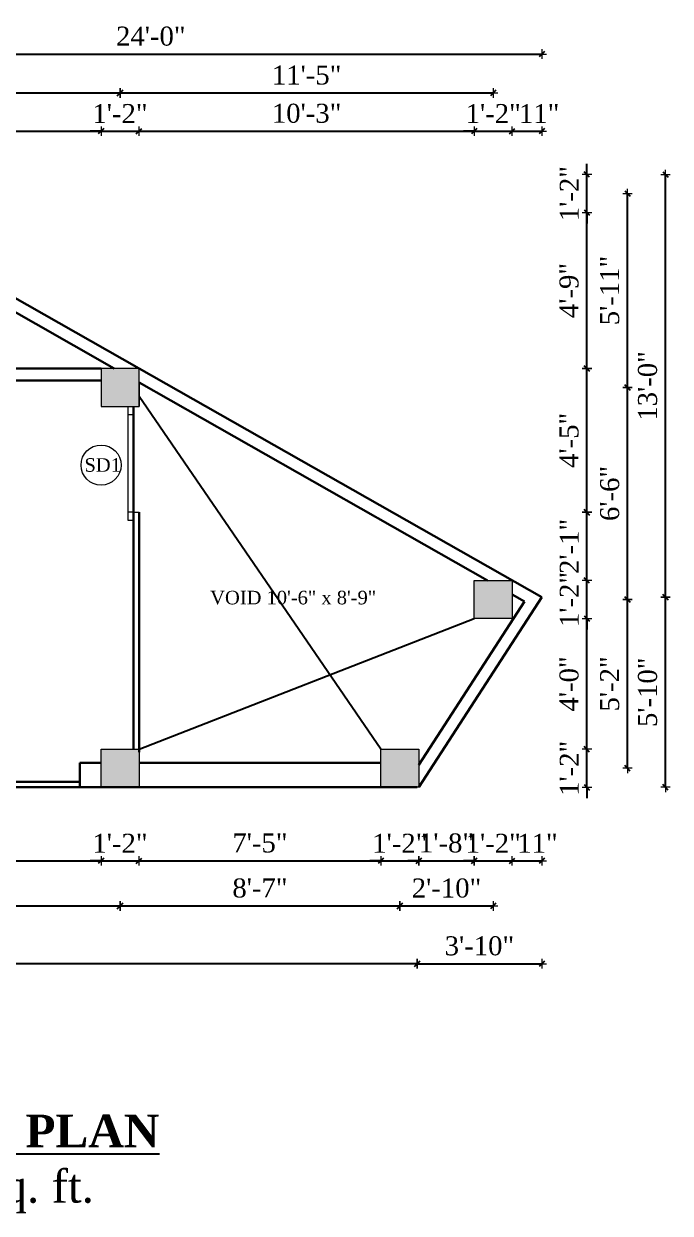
# Model space of a CAD drawing. Header units: inches. Extents: x 151827 to 346502, y -56182 to -23217.
# Drawn here: x 159463.3 to 159701.2, y -26766.9 to -26328.9 of the extents above; entities that cross this region are included whole.
import ezdxf

# ---------------------------------------------------------------- set-up
doc = ezdxf.new("R2010")
doc.units = ezdxf.units.IN
doc.header["$LTSCALE"] = 5
doc.header["$MEASUREMENT"] = 0
doc.layers.add('A-WALL', color=7, linetype='Continuous', lineweight=9)
doc.layers.add('Dimension', color=7, linetype='Continuous', lineweight=18)
doc.layers.add('dim line', color=7, linetype='Continuous', lineweight=15, true_color=0xfab2b2)
doc.layers.add('TEXT', color=6, linetype='Continuous')
doc.layers.add('WALL', color=7, linetype='Continuous')
doc.styles.add('ordinary', font='times.ttf')
doc.dimstyles.new('Copy of 96', dxfattribs={"dimtxt": 7, "dimasz": 4, "dimexe": 0.5, "dimexo": 0.5, "dimgap": 3, "dimtad": 1, "dimdec": 1, "dimzin": 11, "dimdsep": 46, "dimlunit": 4, "dimtxsty": 'ordinary', "dimblk": 'OBLIQUE', "dimcen": 0.09, "dimse1": 1, "dimse2": 1, "dimclrt": 6, "dimazin": 0, "dimtfac": 1, "dimtdec": 1, "dimtix": 1, "dimtmove": 2, "dimatfit": 3, "dimldrblk": 'leader', "dimfxl": 0.5, "dimfxlon": 1, "dimtolj": 1, "dimtzin": 0, "dimarcsym": 0})

# ---------------------------------------------------------------- blocks, each defined once
blk = doc.blocks.new('oblique')
at = {"color": 0, "lineweight": -2}
blk.add_line((0.25, 0.25), (-0.25, -0.25), dxfattribs=at)
at = {"layer": 'dim line', "lineweight": 9}
for p, q in [((-0.4375, 0), (0.4375, 0)), ((0, 0.4375), (0, -0.4375))]:
    blk.add_line(p, q, dxfattribs=at)
blk = doc.blocks.new('*D858')
at = {"layer": 'A-WALL', "color": 0, "lineweight": -2, "ltscale": 5, "transparency": 16777216}
blk.add_line((159380.13, -26637.16), (159491.69, -26637.16), dxfattribs=at)
at = {"layer": 'Defpoints', "color": 0, "ltscale": 5, "transparency": 16777216}
for p in [(159380.13, -26610.06), (159491.69, -26610.06), (159491.69, -26637.16)]:
    blk.add_point(p, dxfattribs=at)
at = {"layer": 'A-WALL', "color": 0, "lineweight": -2, "ltscale": 5, "transparency": 16777216, "xscale": 4, "yscale": 4, "zscale": 4, "rotation": 180}
blk.add_blockref('oblique', (159380.13, -26637.16), dxfattribs=at)
at = {"layer": 'A-WALL', "color": 0, "lineweight": -2, "ltscale": 5, "transparency": 16777216, "xscale": 4, "yscale": 4, "zscale": 4}
blk.add_blockref('oblique', (159491.69, -26637.16), dxfattribs=at)
at = {"layer": 'A-WALL', "color": 6, "ltscale": 5, "transparency": 16777216, "insert": (159435.91, -26630.59), "char_height": 7, "attachment_point": 5, "style": 'ordinary'}
blk.add_mtext('\\A1;9\'-4"', dxfattribs=at)
blk = doc.blocks.new('_OBLIQUE')
at = {"color": 0, "linetype": 'ByBlock'}
blk.add_line((-0.5, -0.5), (0.5, 0.5), dxfattribs=at)
blk = doc.blocks.new('leader')
at = {"layer": 'Dimension'}
for p, q in [((0, -4.33), (0, 4.33)), ((-4.42, 0), (4.42, 0))]:
    blk.add_line(p, q, dxfattribs=at)
blk = doc.blocks.new('*D859')
at = {"layer": 'A-WALL', "color": 0, "lineweight": -2, "ltscale": 5, "transparency": 16777216}
for p, q in [((159491.69, -26637.16), (159487.69, -26637.16)), ((159491.69, -26637.16), (159505.69, -26637.16)), ((159505.69, -26637.16), (159509.69, -26637.16))]:
    blk.add_line(p, q, dxfattribs=at)
at = {"layer": 'Defpoints', "color": 0, "ltscale": 5, "transparency": 16777216}
for p in [(159491.69, -26610.06), (159505.69, -26610.06), (159505.69, -26637.16)]:
    blk.add_point(p, dxfattribs=at)
at = {"layer": 'A-WALL', "color": 0, "lineweight": -2, "ltscale": 5, "transparency": 16777216, "xscale": 4, "yscale": 4, "zscale": 4}
blk.add_blockref('oblique', (159491.69, -26637.16), dxfattribs=at)
at = {"layer": 'A-WALL', "color": 0, "lineweight": -2, "ltscale": 5, "transparency": 16777216, "xscale": 4, "yscale": 4, "zscale": 4, "rotation": 180}
blk.add_blockref('oblique', (159505.69, -26637.16), dxfattribs=at)
at = {"layer": 'A-WALL', "color": 6, "ltscale": 5, "transparency": 16777216, "insert": (159498.69, -26630.66), "char_height": 7, "attachment_point": 5, "style": 'ordinary'}
blk.add_mtext('\\A1;1\'-2"', dxfattribs=at)
blk = doc.blocks.new('*D860')
at = {"layer": 'A-WALL', "color": 0, "lineweight": -2, "ltscale": 5, "transparency": 16777216}
blk.add_line((159505.69, -26637.16), (159594.7, -26637.16), dxfattribs=at)
at = {"layer": 'Defpoints', "color": 0, "ltscale": 5, "transparency": 16777216}
for p in [(159505.69, -26610.06), (159594.7, -26610.06), (159594.7, -26637.16)]:
    blk.add_point(p, dxfattribs=at)
at = {"layer": 'A-WALL', "color": 0, "lineweight": -2, "ltscale": 5, "transparency": 16777216, "xscale": 4, "yscale": 4, "zscale": 4, "rotation": 180}
blk.add_blockref('oblique', (159505.69, -26637.16), dxfattribs=at)
at = {"layer": 'A-WALL', "color": 0, "lineweight": -2, "ltscale": 5, "transparency": 16777216, "xscale": 4, "yscale": 4, "zscale": 4}
blk.add_blockref('oblique', (159594.7, -26637.16), dxfattribs=at)
at = {"layer": 'A-WALL', "color": 6, "ltscale": 5, "transparency": 16777216, "insert": (159550.2, -26630.59), "char_height": 7, "attachment_point": 5, "style": 'ordinary'}
blk.add_mtext('\\A1;7\'-5"', dxfattribs=at)
blk = doc.blocks.new('*D861')
at = {"layer": 'A-WALL', "color": 0, "lineweight": -2, "ltscale": 5, "transparency": 16777216}
for p, q in [((159629.08, -26637.16), (159625.08, -26637.16)), ((159629.08, -26637.16), (159643.08, -26637.16)), ((159643.08, -26637.16), (159647.08, -26637.16))]:
    blk.add_line(p, q, dxfattribs=at)
at = {"layer": 'Defpoints', "color": 0, "ltscale": 5, "transparency": 16777216}
for p in [(159629.08, -26547.88), (159643.08, -26547.88), (159643.08, -26637.16)]:
    blk.add_point(p, dxfattribs=at)
at = {"layer": 'A-WALL', "color": 0, "lineweight": -2, "ltscale": 5, "transparency": 16777216, "xscale": 4, "yscale": 4, "zscale": 4}
blk.add_blockref('oblique', (159629.08, -26637.16), dxfattribs=at)
at = {"layer": 'A-WALL', "color": 0, "lineweight": -2, "ltscale": 5, "transparency": 16777216, "xscale": 4, "yscale": 4, "zscale": 4, "rotation": 180}
blk.add_blockref('oblique', (159643.08, -26637.16), dxfattribs=at)
at = {"layer": 'A-WALL', "color": 6, "ltscale": 5, "transparency": 16777216, "insert": (159636.08, -26630.66), "char_height": 7, "attachment_point": 5, "style": 'ordinary'}
blk.add_mtext('\\A1;1\'-2"', dxfattribs=at)
blk = doc.blocks.new('*D862')
at = {"layer": 'A-WALL', "color": 0, "lineweight": -2, "ltscale": 5, "transparency": 16777216}
blk.add_line((159643.08, -26637.16), (159653.94, -26637.16), dxfattribs=at)
at = {"layer": 'Defpoints', "color": 0, "ltscale": 5, "transparency": 16777216}
for p in [(159653.94, -26540.06), (159643.08, -26547.88), (159653.94, -26637.16)]:
    blk.add_point(p, dxfattribs=at)
at = {"layer": 'A-WALL', "color": 0, "lineweight": -2, "ltscale": 5, "transparency": 16777216, "xscale": 4, "yscale": 4, "zscale": 4, "rotation": 180}
blk.add_blockref('oblique', (159643.08, -26637.16), dxfattribs=at)
at = {"layer": 'A-WALL', "color": 0, "lineweight": -2, "ltscale": 5, "transparency": 16777216, "xscale": 4, "yscale": 4, "zscale": 4}
blk.add_blockref('oblique', (159653.94, -26637.16), dxfattribs=at)
at = {"layer": 'A-WALL', "color": 6, "ltscale": 5, "transparency": 16777216, "insert": (159652.36, -26630.66), "char_height": 7, "attachment_point": 5, "style": 'ordinary'}
blk.add_mtext('\\A1;11"', dxfattribs=at)
blk = doc.blocks.new('*D864')
at = {"layer": 'A-WALL', "color": 0, "lineweight": -2, "ltscale": 5, "transparency": 16777216}
blk.add_line((159498.69, -26653.75), (159601.7, -26653.75), dxfattribs=at)
at = {"layer": 'Defpoints', "color": 0, "ltscale": 5, "transparency": 16777216}
for p in [(159498.69, -26603.06), (159601.7, -26603.06), (159601.7, -26653.75)]:
    blk.add_point(p, dxfattribs=at)
at = {"layer": 'A-WALL', "color": 0, "lineweight": -2, "ltscale": 5, "transparency": 16777216, "xscale": 4, "yscale": 4, "zscale": 4, "rotation": 180}
blk.add_blockref('oblique', (159498.69, -26653.75), dxfattribs=at)
at = {"layer": 'A-WALL', "color": 0, "lineweight": -2, "ltscale": 5, "transparency": 16777216, "xscale": 4, "yscale": 4, "zscale": 4}
blk.add_blockref('oblique', (159601.7, -26653.75), dxfattribs=at)
at = {"layer": 'A-WALL', "color": 6, "ltscale": 5, "transparency": 16777216, "insert": (159550.2, -26647.18), "char_height": 7, "attachment_point": 5, "style": 'ordinary'}
blk.add_mtext('\\A1;8\'-7"', dxfattribs=at)
blk = doc.blocks.new('*D797')
at = {"layer": 'A-WALL', "color": 0, "lineweight": -2, "ltscale": 5, "transparency": 16777216}
blk.add_line((159373.13, -26653.75), (159498.69, -26653.75), dxfattribs=at)
at = {"layer": 'Defpoints', "color": 0, "ltscale": 5, "transparency": 16777216}
for p in [(159373.13, -26603.06), (159498.69, -26603.06), (159498.69, -26653.75)]:
    blk.add_point(p, dxfattribs=at)
at = {"layer": 'A-WALL', "color": 0, "lineweight": -2, "ltscale": 5, "transparency": 16777216, "xscale": 4, "yscale": 4, "zscale": 4, "rotation": 180}
blk.add_blockref('oblique', (159373.13, -26653.75), dxfattribs=at)
at = {"layer": 'A-WALL', "color": 0, "lineweight": -2, "ltscale": 5, "transparency": 16777216, "xscale": 4, "yscale": 4, "zscale": 4}
blk.add_blockref('oblique', (159498.69, -26653.75), dxfattribs=at)
at = {"layer": 'A-WALL', "color": 6, "ltscale": 5, "transparency": 16777216, "insert": (159435.91, -26647.19), "char_height": 7, "attachment_point": 5, "style": 'ordinary'}
blk.add_mtext('\\A1;10\'-6"', dxfattribs=at)
blk = doc.blocks.new('*D865')
at = {"layer": 'A-WALL', "color": 0, "lineweight": -2, "ltscale": 5, "transparency": 16777216}
blk.add_line((159601.7, -26653.75), (159636.08, -26653.75), dxfattribs=at)
at = {"layer": 'Defpoints', "color": 0, "ltscale": 5, "transparency": 16777216}
for p in [(159636.08, -26540.88), (159601.7, -26603.06), (159636.08, -26653.75)]:
    blk.add_point(p, dxfattribs=at)
at = {"layer": 'A-WALL', "color": 0, "lineweight": -2, "ltscale": 5, "transparency": 16777216, "xscale": 4, "yscale": 4, "zscale": 4, "rotation": 180}
blk.add_blockref('oblique', (159601.7, -26653.75), dxfattribs=at)
at = {"layer": 'A-WALL', "color": 0, "lineweight": -2, "ltscale": 5, "transparency": 16777216, "xscale": 4, "yscale": 4, "zscale": 4}
blk.add_blockref('oblique', (159636.08, -26653.75), dxfattribs=at)
at = {"layer": 'A-WALL', "color": 6, "ltscale": 5, "transparency": 16777216, "insert": (159618.89, -26647.19), "char_height": 7, "attachment_point": 5, "style": 'ordinary'}
blk.add_mtext('\\A1;2\'-10"', dxfattribs=at)
blk = doc.blocks.new('*D866')
at = {"layer": 'A-WALL', "color": 0, "lineweight": -2, "ltscale": 5, "transparency": 16777216}
blk.add_line((159608.06, -26675.03), (159241.58, -26675.03), dxfattribs=at)
at = {"layer": 'Defpoints', "color": 0, "ltscale": 5, "transparency": 16777216}
for p in [(159241.58, -26610.06), (159608.06, -26610.06), (159241.58, -26675.03)]:
    blk.add_point(p, dxfattribs=at)
at = {"layer": 'A-WALL', "color": 0, "lineweight": -2, "ltscale": 5, "transparency": 16777216, "xscale": 4, "yscale": 4, "zscale": 4, "rotation": 180}
blk.add_blockref('oblique', (159241.58, -26675.03), dxfattribs=at)
at = {"layer": 'A-WALL', "color": 0, "lineweight": -2, "ltscale": 5, "transparency": 16777216, "xscale": 4, "yscale": 4, "zscale": 4}
blk.add_blockref('oblique', (159608.06, -26675.03), dxfattribs=at)
at = {"layer": 'A-WALL', "color": 6, "ltscale": 5, "transparency": 16777216, "insert": (159424.82, -26668.47), "char_height": 7, "attachment_point": 5, "style": 'ordinary'}
blk.add_mtext('\\A1;30\'-6"', dxfattribs=at)
blk = doc.blocks.new('*D867')
at = {"layer": 'A-WALL', "color": 0, "lineweight": -2, "ltscale": 5, "transparency": 16777216}
blk.add_line((159608.06, -26675.03), (159653.94, -26675.03), dxfattribs=at)
at = {"layer": 'Defpoints', "color": 0, "ltscale": 5, "transparency": 16777216}
for p in [(159653.94, -26540.06), (159608.06, -26610.06), (159653.94, -26675.03)]:
    blk.add_point(p, dxfattribs=at)
at = {"layer": 'A-WALL', "color": 0, "lineweight": -2, "ltscale": 5, "transparency": 16777216, "xscale": 4, "yscale": 4, "zscale": 4, "rotation": 180}
blk.add_blockref('oblique', (159608.06, -26675.03), dxfattribs=at)
at = {"layer": 'A-WALL', "color": 0, "lineweight": -2, "ltscale": 5, "transparency": 16777216, "xscale": 4, "yscale": 4, "zscale": 4}
blk.add_blockref('oblique', (159653.94, -26675.03), dxfattribs=at)
at = {"layer": 'A-WALL', "color": 6, "ltscale": 5, "transparency": 16777216, "insert": (159631, -26668.47), "char_height": 7, "attachment_point": 5, "style": 'ordinary'}
blk.add_mtext('\\A1;3\'-10"', dxfattribs=at)
blk = doc.blocks.new('*D868')
at = {"layer": 'A-WALL', "color": 0, "lineweight": -2, "ltscale": 5, "transparency": 16777216}
for p, q in [((159670.57, -26596.06), (159670.57, -26592.06)), ((159670.57, -26610.06), (159670.57, -26596.06)), ((159670.57, -26610.06), (159670.57, -26614.06))]:
    blk.add_line(p, q, dxfattribs=at)
at = {"layer": 'Defpoints', "color": 0, "ltscale": 5, "transparency": 16777216}
for p in [(159608.7, -26596.06), (159670.57, -26596.06), (159608.7, -26610.06)]:
    blk.add_point(p, dxfattribs=at)
at = {"layer": 'A-WALL', "color": 0, "lineweight": -2, "ltscale": 5, "transparency": 16777216, "xscale": 4, "yscale": 4, "zscale": 4}
for p, rotation in [((159670.57, -26596.06), 270), ((159670.57, -26610.06), 90)]:
    blk.add_blockref('oblique', p, dxfattribs=dict(at, rotation=rotation))
at = {"layer": 'A-WALL', "color": 6, "ltscale": 5, "transparency": 16777216, "insert": (159664.07, -26603.06), "char_height": 7, "attachment_point": 5, "rotation": 90, "style": 'ordinary'}
blk.add_mtext('\\A1;1\'-2"', dxfattribs=at)
blk = doc.blocks.new('*D869')
at = {"layer": 'A-WALL', "color": 0, "lineweight": -2, "ltscale": 5, "transparency": 16777216}
blk.add_line((159670.57, -26596.06), (159670.57, -26547.88), dxfattribs=at)
at = {"layer": 'Defpoints', "color": 0, "ltscale": 5, "transparency": 16777216}
for p in [(159643.08, -26547.88), (159670.57, -26547.88), (159608.7, -26596.06)]:
    blk.add_point(p, dxfattribs=at)
at = {"layer": 'A-WALL', "color": 0, "lineweight": -2, "ltscale": 5, "transparency": 16777216, "xscale": 4, "yscale": 4, "zscale": 4}
for p, rotation in [((159670.57, -26547.88), 90), ((159670.57, -26596.06), 270)]:
    blk.add_blockref('oblique', p, dxfattribs=dict(at, rotation=rotation))
at = {"layer": 'A-WALL', "color": 6, "ltscale": 5, "transparency": 16777216, "insert": (159664.01, -26571.97), "char_height": 7, "attachment_point": 5, "rotation": 90, "style": 'ordinary'}
blk.add_mtext('\\A1;4\'-0"', dxfattribs=at)
blk = doc.blocks.new('*D870')
at = {"layer": 'A-WALL', "color": 0, "lineweight": -2, "ltscale": 5, "transparency": 16777216}
for p, q in [((159670.57, -26533.88), (159670.57, -26529.88)), ((159670.57, -26547.88), (159670.57, -26533.88)), ((159670.57, -26547.88), (159670.57, -26551.88))]:
    blk.add_line(p, q, dxfattribs=at)
at = {"layer": 'Defpoints', "color": 0, "ltscale": 5, "transparency": 16777216}
for p in [(159643.08, -26533.88), (159670.57, -26533.88), (159643.08, -26547.88)]:
    blk.add_point(p, dxfattribs=at)
at = {"layer": 'A-WALL', "color": 0, "lineweight": -2, "ltscale": 5, "transparency": 16777216, "xscale": 4, "yscale": 4, "zscale": 4}
for p, rotation in [((159670.57, -26533.88), 270), ((159670.57, -26547.88), 90)]:
    blk.add_blockref('oblique', p, dxfattribs=dict(at, rotation=rotation))
at = {"layer": 'A-WALL', "color": 6, "ltscale": 5, "transparency": 16777216, "insert": (159664.07, -26540.88), "char_height": 7, "attachment_point": 5, "rotation": 90, "style": 'ordinary'}
blk.add_mtext('\\A1;1\'-2"', dxfattribs=at)
blk = doc.blocks.new('*D871')
at = {"layer": 'A-WALL', "color": 0, "lineweight": -2, "ltscale": 5, "transparency": 16777216}
blk.add_line((159670.57, -26533.88), (159670.57, -26508.78), dxfattribs=at)
at = {"layer": 'Defpoints', "color": 0, "ltscale": 5, "transparency": 16777216}
for p in [(159505.69, -26508.78), (159670.57, -26508.78), (159643.08, -26533.88)]:
    blk.add_point(p, dxfattribs=at)
at = {"layer": 'A-WALL', "color": 0, "lineweight": -2, "ltscale": 5, "transparency": 16777216, "xscale": 4, "yscale": 4, "zscale": 4}
for p, rotation in [((159670.57, -26508.78), 90), ((159670.57, -26533.88), 270)]:
    blk.add_blockref('oblique', p, dxfattribs=dict(at, rotation=rotation))
at = {"layer": 'A-WALL', "color": 6, "ltscale": 5, "transparency": 16777216, "insert": (159664.07, -26521.33), "char_height": 7, "attachment_point": 5, "rotation": 90, "style": 'ordinary'}
blk.add_mtext('\\A1;2\'-1"', dxfattribs=at)
blk = doc.blocks.new('*D872')
at = {"layer": 'A-WALL', "color": 0, "lineweight": -2, "ltscale": 5, "transparency": 16777216}
blk.add_line((159670.57, -26508.78), (159670.57, -26455.78), dxfattribs=at)
at = {"layer": 'Defpoints', "color": 0, "ltscale": 5, "transparency": 16777216}
for p in [(159505.69, -26455.78), (159670.57, -26455.78), (159505.69, -26508.78)]:
    blk.add_point(p, dxfattribs=at)
at = {"layer": 'A-WALL', "color": 0, "lineweight": -2, "ltscale": 5, "transparency": 16777216, "xscale": 4, "yscale": 4, "zscale": 4}
for p, rotation in [((159670.57, -26455.78), 90), ((159670.57, -26508.78), 270)]:
    blk.add_blockref('oblique', p, dxfattribs=dict(at, rotation=rotation))
at = {"layer": 'A-WALL', "color": 6, "ltscale": 5, "transparency": 16777216, "insert": (159664.01, -26482.28), "char_height": 7, "attachment_point": 5, "rotation": 90, "style": 'ordinary'}
blk.add_mtext('\\A1;4\'-5"', dxfattribs=at)
blk = doc.blocks.new('*D873')
at = {"layer": 'A-WALL', "color": 0, "lineweight": -2, "ltscale": 5, "transparency": 16777216}
blk.add_line((159670.57, -26455.78), (159670.57, -26398.4), dxfattribs=at)
at = {"layer": 'Defpoints', "color": 0, "ltscale": 5, "transparency": 16777216}
for p in [(159380.13, -26398.4), (159670.57, -26398.4), (159505.69, -26455.78)]:
    blk.add_point(p, dxfattribs=at)
at = {"layer": 'A-WALL', "color": 0, "lineweight": -2, "ltscale": 5, "transparency": 16777216, "xscale": 4, "yscale": 4, "zscale": 4}
for p, rotation in [((159670.57, -26398.4), 90), ((159670.57, -26455.78), 270)]:
    blk.add_blockref('oblique', p, dxfattribs=dict(at, rotation=rotation))
at = {"layer": 'A-WALL', "color": 6, "ltscale": 5, "transparency": 16777216, "insert": (159664, -26427.09), "char_height": 7, "attachment_point": 5, "rotation": 90, "style": 'ordinary'}
blk.add_mtext('\\A1;4\'-9"', dxfattribs=at)
blk = doc.blocks.new('*D874')
at = {"layer": 'A-WALL', "color": 0, "lineweight": -2, "ltscale": 5, "transparency": 16777216}
for p, q in [((159670.57, -26384.4), (159670.57, -26380.4)), ((159670.57, -26398.4), (159670.57, -26384.4)), ((159670.57, -26398.4), (159670.57, -26402.4))]:
    blk.add_line(p, q, dxfattribs=at)
at = {"layer": 'Defpoints', "color": 0, "ltscale": 5, "transparency": 16777216}
for p in [(159380.13, -26384.4), (159670.57, -26384.4), (159380.13, -26398.4)]:
    blk.add_point(p, dxfattribs=at)
at = {"layer": 'A-WALL', "color": 0, "lineweight": -2, "ltscale": 5, "transparency": 16777216, "xscale": 4, "yscale": 4, "zscale": 4}
for p, rotation in [((159670.57, -26384.4), 270), ((159670.57, -26398.4), 90)]:
    blk.add_blockref('oblique', p, dxfattribs=dict(at, rotation=rotation))
at = {"layer": 'A-WALL', "color": 6, "ltscale": 5, "transparency": 16777216, "insert": (159664.07, -26391.4), "char_height": 7, "attachment_point": 5, "rotation": 90, "style": 'ordinary'}
blk.add_mtext('\\A1;1\'-2"', dxfattribs=at)
blk = doc.blocks.new('*D798')
at = {"layer": 'A-WALL', "color": 0, "lineweight": -2, "ltscale": 5, "transparency": 16777216}
blk.add_line((159685.53, -26603.06), (159685.53, -26540.88), dxfattribs=at)
at = {"layer": 'Defpoints', "color": 0, "ltscale": 5, "transparency": 16777216}
for p in [(159636.08, -26540.88), (159685.53, -26540.88), (159601.7, -26603.06)]:
    blk.add_point(p, dxfattribs=at)
at = {"layer": 'A-WALL', "color": 0, "lineweight": -2, "ltscale": 5, "transparency": 16777216, "xscale": 4, "yscale": 4, "zscale": 4}
for p, rotation in [((159685.53, -26540.88), 90), ((159685.53, -26603.06), 270)]:
    blk.add_blockref('oblique', p, dxfattribs=dict(at, rotation=rotation))
at = {"layer": 'A-WALL', "color": 6, "ltscale": 5, "transparency": 16777216, "insert": (159678.97, -26571.97), "char_height": 7, "attachment_point": 5, "rotation": 90, "style": 'ordinary'}
blk.add_mtext('\\A1;5\'-2"', dxfattribs=at)
blk = doc.blocks.new('*D875')
at = {"layer": 'A-WALL', "color": 0, "lineweight": -2, "ltscale": 5, "transparency": 16777216}
blk.add_line((159685.53, -26540.88), (159685.53, -26462.78), dxfattribs=at)
at = {"layer": 'Defpoints', "color": 0, "ltscale": 5, "transparency": 16777216}
for p in [(159498.69, -26462.78), (159685.53, -26462.78), (159636.08, -26540.88)]:
    blk.add_point(p, dxfattribs=at)
at = {"layer": 'A-WALL', "color": 0, "lineweight": -2, "ltscale": 5, "transparency": 16777216, "xscale": 4, "yscale": 4, "zscale": 4}
for p, rotation in [((159685.53, -26462.78), 90), ((159685.53, -26540.88), 270)]:
    blk.add_blockref('oblique', p, dxfattribs=dict(at, rotation=rotation))
at = {"layer": 'A-WALL', "color": 6, "ltscale": 5, "transparency": 16777216, "insert": (159678.97, -26501.83), "char_height": 7, "attachment_point": 5, "rotation": 90, "style": 'ordinary'}
blk.add_mtext('\\A1;6\'-6"', dxfattribs=at)
blk = doc.blocks.new('*D876')
at = {"layer": 'A-WALL', "color": 0, "lineweight": -2, "ltscale": 5, "transparency": 16777216}
blk.add_line((159685.53, -26462.78), (159685.53, -26391.4), dxfattribs=at)
at = {"layer": 'Defpoints', "color": 0, "ltscale": 5, "transparency": 16777216}
for p in [(159373.13, -26391.4), (159685.53, -26391.4), (159498.69, -26462.78)]:
    blk.add_point(p, dxfattribs=at)
at = {"layer": 'A-WALL', "color": 0, "lineweight": -2, "ltscale": 5, "transparency": 16777216, "xscale": 4, "yscale": 4, "zscale": 4}
for p, rotation in [((159685.53, -26391.4), 90), ((159685.53, -26462.78), 270)]:
    blk.add_blockref('oblique', p, dxfattribs=dict(at, rotation=rotation))
at = {"layer": 'A-WALL', "color": 6, "ltscale": 5, "transparency": 16777216, "insert": (159678.97, -26427.09), "char_height": 7, "attachment_point": 5, "rotation": 90, "style": 'ordinary'}
blk.add_mtext('\\A1;5\'-11"', dxfattribs=at)
blk = doc.blocks.new('*D880')
at = {"layer": 'A-WALL', "color": 0, "lineweight": -2, "ltscale": 5, "transparency": 16777216}
blk.add_line((159380.13, -26368.42), (159491.69, -26368.42), dxfattribs=at)
at = {"layer": 'Defpoints', "color": 0, "ltscale": 5, "transparency": 16777216}
for p in [(159491.69, -26368.42), (159380.13, -26384.4), (159491.69, -26455.78)]:
    blk.add_point(p, dxfattribs=at)
at = {"layer": 'A-WALL', "color": 0, "lineweight": -2, "ltscale": 5, "transparency": 16777216, "xscale": 4, "yscale": 4, "zscale": 4, "rotation": 180}
blk.add_blockref('oblique', (159380.13, -26368.42), dxfattribs=at)
at = {"layer": 'A-WALL', "color": 0, "lineweight": -2, "ltscale": 5, "transparency": 16777216, "xscale": 4, "yscale": 4, "zscale": 4}
blk.add_blockref('oblique', (159491.69, -26368.42), dxfattribs=at)
at = {"layer": 'A-WALL', "color": 6, "ltscale": 5, "transparency": 16777216, "insert": (159435.91, -26361.85), "char_height": 7, "attachment_point": 5, "style": 'ordinary'}
blk.add_mtext('\\A1;9\'-4"', dxfattribs=at)
blk = doc.blocks.new('*D881')
at = {"layer": 'A-WALL', "color": 0, "lineweight": -2, "ltscale": 5, "transparency": 16777216}
for p, q in [((159491.69, -26368.42), (159487.69, -26368.42)), ((159491.69, -26368.42), (159505.69, -26368.42)), ((159505.69, -26368.42), (159509.69, -26368.42))]:
    blk.add_line(p, q, dxfattribs=at)
at = {"layer": 'Defpoints', "color": 0, "ltscale": 5, "transparency": 16777216}
for p in [(159505.69, -26368.42), (159491.69, -26455.78), (159505.69, -26455.78)]:
    blk.add_point(p, dxfattribs=at)
at = {"layer": 'A-WALL', "color": 0, "lineweight": -2, "ltscale": 5, "transparency": 16777216, "xscale": 4, "yscale": 4, "zscale": 4}
blk.add_blockref('oblique', (159491.69, -26368.42), dxfattribs=at)
at = {"layer": 'A-WALL', "color": 0, "lineweight": -2, "ltscale": 5, "transparency": 16777216, "xscale": 4, "yscale": 4, "zscale": 4, "rotation": 180}
blk.add_blockref('oblique', (159505.69, -26368.42), dxfattribs=at)
at = {"layer": 'A-WALL', "color": 6, "ltscale": 5, "transparency": 16777216, "insert": (159498.69, -26361.92), "char_height": 7, "attachment_point": 5, "style": 'ordinary'}
blk.add_mtext('\\A1;1\'-2"', dxfattribs=at)
blk = doc.blocks.new('*D882')
at = {"layer": 'A-WALL', "color": 0, "lineweight": -2, "ltscale": 5, "transparency": 16777216}
blk.add_line((159505.69, -26368.42), (159629.08, -26368.42), dxfattribs=at)
at = {"layer": 'Defpoints', "color": 0, "ltscale": 5, "transparency": 16777216}
for p in [(159629.08, -26368.42), (159505.69, -26455.78), (159629.08, -26533.88)]:
    blk.add_point(p, dxfattribs=at)
at = {"layer": 'A-WALL', "color": 0, "lineweight": -2, "ltscale": 5, "transparency": 16777216, "xscale": 4, "yscale": 4, "zscale": 4, "rotation": 180}
blk.add_blockref('oblique', (159505.69, -26368.42), dxfattribs=at)
at = {"layer": 'A-WALL', "color": 0, "lineweight": -2, "ltscale": 5, "transparency": 16777216, "xscale": 4, "yscale": 4, "zscale": 4}
blk.add_blockref('oblique', (159629.08, -26368.42), dxfattribs=at)
at = {"layer": 'A-WALL', "color": 6, "ltscale": 5, "transparency": 16777216, "insert": (159567.39, -26361.86), "char_height": 7, "attachment_point": 5, "style": 'ordinary'}
blk.add_mtext('\\A1;10\'-3"', dxfattribs=at)
blk = doc.blocks.new('*D883')
at = {"layer": 'A-WALL', "color": 0, "lineweight": -2, "ltscale": 5, "transparency": 16777216}
for p, q in [((159629.08, -26368.42), (159625.08, -26368.42)), ((159629.08, -26368.42), (159643.08, -26368.42)), ((159643.08, -26368.42), (159647.08, -26368.42))]:
    blk.add_line(p, q, dxfattribs=at)
at = {"layer": 'Defpoints', "color": 0, "ltscale": 5, "transparency": 16777216}
for p in [(159643.08, -26368.42), (159629.08, -26533.88), (159643.08, -26533.88)]:
    blk.add_point(p, dxfattribs=at)
at = {"layer": 'A-WALL', "color": 0, "lineweight": -2, "ltscale": 5, "transparency": 16777216, "xscale": 4, "yscale": 4, "zscale": 4}
blk.add_blockref('oblique', (159629.08, -26368.42), dxfattribs=at)
at = {"layer": 'A-WALL', "color": 0, "lineweight": -2, "ltscale": 5, "transparency": 16777216, "xscale": 4, "yscale": 4, "zscale": 4, "rotation": 180}
blk.add_blockref('oblique', (159643.08, -26368.42), dxfattribs=at)
at = {"layer": 'A-WALL', "color": 6, "ltscale": 5, "transparency": 16777216, "insert": (159636.08, -26361.92), "char_height": 7, "attachment_point": 5, "style": 'ordinary'}
blk.add_mtext('\\A1;1\'-2"', dxfattribs=at)
blk = doc.blocks.new('*D799')
at = {"layer": 'A-WALL', "color": 0, "lineweight": -2, "ltscale": 5, "transparency": 16777216}
blk.add_line((159643.08, -26368.42), (159653.94, -26368.42), dxfattribs=at)
at = {"layer": 'Defpoints', "color": 0, "ltscale": 5, "transparency": 16777216}
for p in [(159653.94, -26368.42), (159643.08, -26533.88), (159653.94, -26540.06)]:
    blk.add_point(p, dxfattribs=at)
at = {"layer": 'A-WALL', "color": 0, "lineweight": -2, "ltscale": 5, "transparency": 16777216, "xscale": 4, "yscale": 4, "zscale": 4, "rotation": 180}
blk.add_blockref('oblique', (159643.08, -26368.42), dxfattribs=at)
at = {"layer": 'A-WALL', "color": 0, "lineweight": -2, "ltscale": 5, "transparency": 16777216, "xscale": 4, "yscale": 4, "zscale": 4}
blk.add_blockref('oblique', (159653.94, -26368.42), dxfattribs=at)
at = {"layer": 'A-WALL', "color": 6, "ltscale": 5, "transparency": 16777216, "insert": (159652.99, -26361.92), "char_height": 7, "attachment_point": 5, "style": 'ordinary'}
blk.add_mtext('\\A1;11"', dxfattribs=at)
blk = doc.blocks.new('*D885')
at = {"layer": 'A-WALL', "color": 0, "lineweight": -2, "ltscale": 5, "transparency": 16777216}
blk.add_line((159373.13, -26354.35), (159498.69, -26354.35), dxfattribs=at)
at = {"layer": 'Defpoints', "color": 0, "ltscale": 5, "transparency": 16777216}
for p in [(159498.69, -26354.35), (159373.13, -26462.78), (159498.69, -26462.78)]:
    blk.add_point(p, dxfattribs=at)
at = {"layer": 'A-WALL', "color": 0, "lineweight": -2, "ltscale": 5, "transparency": 16777216, "xscale": 4, "yscale": 4, "zscale": 4, "rotation": 180}
blk.add_blockref('oblique', (159373.13, -26354.35), dxfattribs=at)
at = {"layer": 'A-WALL', "color": 0, "lineweight": -2, "ltscale": 5, "transparency": 16777216, "xscale": 4, "yscale": 4, "zscale": 4}
blk.add_blockref('oblique', (159498.69, -26354.35), dxfattribs=at)
at = {"layer": 'A-WALL', "color": 6, "ltscale": 5, "transparency": 16777216, "insert": (159435.91, -26347.79), "char_height": 7, "attachment_point": 5, "style": 'ordinary'}
blk.add_mtext('\\A1;10\'-6"', dxfattribs=at)
blk = doc.blocks.new('*D800')
at = {"layer": 'A-WALL', "color": 0, "lineweight": -2, "ltscale": 5, "transparency": 16777216}
blk.add_line((159498.69, -26354.35), (159636.08, -26354.35), dxfattribs=at)
at = {"layer": 'Defpoints', "color": 0, "ltscale": 5, "transparency": 16777216}
for p in [(159636.08, -26354.35), (159498.69, -26462.78), (159636.08, -26540.88)]:
    blk.add_point(p, dxfattribs=at)
at = {"layer": 'A-WALL', "color": 0, "lineweight": -2, "ltscale": 5, "transparency": 16777216, "xscale": 4, "yscale": 4, "zscale": 4, "rotation": 180}
blk.add_blockref('oblique', (159498.69, -26354.35), dxfattribs=at)
at = {"layer": 'A-WALL', "color": 0, "lineweight": -2, "ltscale": 5, "transparency": 16777216, "xscale": 4, "yscale": 4, "zscale": 4}
blk.add_blockref('oblique', (159636.08, -26354.35), dxfattribs=at)
at = {"layer": 'A-WALL', "color": 6, "ltscale": 5, "transparency": 16777216, "insert": (159567.39, -26347.79), "char_height": 7, "attachment_point": 5, "style": 'ordinary'}
blk.add_mtext('\\A1;11\'-5"', dxfattribs=at)
blk = doc.blocks.new('*D787')
at = {"layer": 'A-WALL', "color": 0, "lineweight": -2, "ltscale": 5, "transparency": 16777216}
blk.add_line((159366.13, -26340.02), (159653.94, -26340.02), dxfattribs=at)
at = {"layer": 'Defpoints', "color": 0, "ltscale": 5, "transparency": 16777216}
for p in [(159653.94, -26340.02), (159366.13, -26384.4), (159653.94, -26540.06)]:
    blk.add_point(p, dxfattribs=at)
at = {"layer": 'A-WALL', "color": 0, "lineweight": -2, "ltscale": 5, "transparency": 16777216, "xscale": 4, "yscale": 4, "zscale": 4, "rotation": 180}
blk.add_blockref('oblique', (159366.13, -26340.02), dxfattribs=at)
at = {"layer": 'A-WALL', "color": 0, "lineweight": -2, "ltscale": 5, "transparency": 16777216, "xscale": 4, "yscale": 4, "zscale": 4}
blk.add_blockref('oblique', (159653.94, -26340.02), dxfattribs=at)
at = {"layer": 'A-WALL', "color": 6, "ltscale": 5, "transparency": 16777216, "insert": (159510.03, -26333.46), "char_height": 7, "attachment_point": 5, "style": 'ordinary'}
blk.add_mtext('\\A1;24\'-0"', dxfattribs=at)
blk = doc.blocks.new('*D788')
at = {"layer": 'A-WALL', "color": 0, "lineweight": -2, "ltscale": 5, "transparency": 16777216}
blk.add_line((159699.48, -26610.06), (159699.48, -26540.06), dxfattribs=at)
at = {"layer": 'Defpoints', "color": 0, "ltscale": 5, "transparency": 16777216}
for p in [(159653.94, -26540.06), (159699.48, -26540.06), (159608.7, -26610.06)]:
    blk.add_point(p, dxfattribs=at)
at = {"layer": 'A-WALL', "color": 0, "lineweight": -2, "ltscale": 5, "transparency": 16777216, "xscale": 4, "yscale": 4, "zscale": 4}
for p, rotation in [((159699.48, -26540.06), 90), ((159699.48, -26610.06), 270)]:
    blk.add_blockref('oblique', p, dxfattribs=dict(at, rotation=rotation))
at = {"layer": 'A-WALL', "color": 6, "ltscale": 5, "transparency": 16777216, "insert": (159692.92, -26575.06), "char_height": 7, "attachment_point": 5, "rotation": 90, "style": 'ordinary'}
blk.add_mtext('\\A1;5\'-10"', dxfattribs=at)
blk = doc.blocks.new('*D789')
at = {"layer": 'A-WALL', "color": 0, "lineweight": -2, "ltscale": 5, "transparency": 16777216}
blk.add_line((159699.48, -26540.06), (159699.48, -26384.4), dxfattribs=at)
at = {"layer": 'Defpoints', "color": 0, "ltscale": 5, "transparency": 16777216}
for p in [(159380.13, -26384.4), (159699.48, -26384.4), (159653.94, -26540.06)]:
    blk.add_point(p, dxfattribs=at)
at = {"layer": 'A-WALL', "color": 0, "lineweight": -2, "ltscale": 5, "transparency": 16777216, "xscale": 4, "yscale": 4, "zscale": 4}
for p, rotation in [((159699.48, -26384.4), 90), ((159699.48, -26540.06), 270)]:
    blk.add_blockref('oblique', p, dxfattribs=dict(at, rotation=rotation))
at = {"layer": 'A-WALL', "color": 6, "ltscale": 5, "transparency": 16777216, "insert": (159692.92, -26462.23), "char_height": 7, "attachment_point": 5, "rotation": 90, "style": 'ordinary'}
blk.add_mtext('\\A1;13\'-0"', dxfattribs=at)
blk = doc.blocks.new('*D790')
at = {"layer": 'A-WALL', "color": 0, "lineweight": -2, "ltscale": 5, "transparency": 16777216}
for p, q in [((159594.7, -26637.16), (159590.7, -26637.16)), ((159594.7, -26637.16), (159608.7, -26637.16)), ((159608.7, -26637.16), (159612.7, -26637.16))]:
    blk.add_line(p, q, dxfattribs=at)
at = {"layer": 'Defpoints', "color": 0, "ltscale": 5, "transparency": 16777216}
for p in [(159594.7, -26610.06), (159608.7, -26610.06), (159608.7, -26637.16)]:
    blk.add_point(p, dxfattribs=at)
at = {"layer": 'A-WALL', "color": 0, "lineweight": -2, "ltscale": 5, "transparency": 16777216, "xscale": 4, "yscale": 4, "zscale": 4}
blk.add_blockref('oblique', (159594.7, -26637.16), dxfattribs=at)
at = {"layer": 'A-WALL', "color": 0, "lineweight": -2, "ltscale": 5, "transparency": 16777216, "xscale": 4, "yscale": 4, "zscale": 4, "rotation": 180}
blk.add_blockref('oblique', (159608.7, -26637.16), dxfattribs=at)
at = {"layer": 'A-WALL', "color": 6, "ltscale": 5, "transparency": 16777216, "insert": (159601.7, -26630.66), "char_height": 7, "attachment_point": 5, "style": 'ordinary'}
blk.add_mtext('\\A1;1\'-2"', dxfattribs=at)
blk = doc.blocks.new('*D852')
at = {"layer": 'A-WALL', "color": 0, "lineweight": -2, "ltscale": 5, "transparency": 16777216}
for p, q in [((159608.7, -26637.16), (159604.7, -26637.16)), ((159608.7, -26637.16), (159629.08, -26637.16)), ((159629.08, -26637.16), (159633.08, -26637.16))]:
    blk.add_line(p, q, dxfattribs=at)
at = {"layer": 'Defpoints', "color": 0, "ltscale": 5, "transparency": 16777216}
for p in [(159629.08, -26547.88), (159608.7, -26610.06), (159629.08, -26637.16)]:
    blk.add_point(p, dxfattribs=at)
at = {"layer": 'A-WALL', "color": 0, "lineweight": -2, "ltscale": 5, "transparency": 16777216, "xscale": 4, "yscale": 4, "zscale": 4}
blk.add_blockref('oblique', (159608.7, -26637.16), dxfattribs=at)
at = {"layer": 'A-WALL', "color": 0, "lineweight": -2, "ltscale": 5, "transparency": 16777216, "xscale": 4, "yscale": 4, "zscale": 4, "rotation": 180}
blk.add_blockref('oblique', (159629.08, -26637.16), dxfattribs=at)
at = {"layer": 'A-WALL', "color": 6, "ltscale": 5, "transparency": 16777216, "insert": (159618.89, -26630.6), "char_height": 7, "attachment_point": 5, "style": 'ordinary'}
blk.add_mtext('\\A1;1\'-8"', dxfattribs=at)

msp = doc.modelspace()

# ---------------------------------------------------------------- hatches: boundary and pattern name
at = {"layer": 'WALL', "linetype": 'ByBlock', "ltscale": 5, "true_color": 0xf8991e}
h = msp.add_hatch(color=30, dxfattribs=at)
h.dxf.hatch_style = 1
h.paths.add_polyline_path([(159505.69, -26469.78), (159505.69, -26455.78), (159491.69, -26455.78), (159491.69, -26469.78)])
h = msp.add_hatch(color=30, dxfattribs=at)
h.dxf.hatch_style = 1
h.paths.add_polyline_path([(159629.08, -26533.88), (159629.08, -26547.88), (159643.08, -26547.88), (159643.08, -26533.88)])
h = msp.add_hatch(color=30, dxfattribs=at)
h.dxf.hatch_style = 1
h.paths.add_polyline_path([(159491.69, -26596.06), (159491.69, -26610.06), (159505.69, -26610.06), (159505.69, -26596.06)])
h = msp.add_hatch(color=30, dxfattribs=at)
h.dxf.hatch_style = 1
h.paths.add_polyline_path([(159594.7, -26596.06), (159594.7, -26610.06), (159608.7, -26610.06), (159608.7, -26596.06)])

# ---------------------------------------------------------------- linework, layer by layer
at = {"layer": 'A-WALL', "lineweight": 30}
for p, q in [((159380.13, -26384.4, -72.71), (159505.69, -26455.78, -72.71)), ((159380.13, -26389.57, -72.71), (159496.59, -26455.78, -72.71)), ((159380.13, -26455.78, -72.71), (159491.69, -26455.78, -72.71)), ((159505.69, -26455.78, -72.71), (159653.94, -26540.06, -72.71)), ((159491.69, -26460.28, -72.71), (159380.13, -26460.28, -72.71)), ((159505.69, -26460.96, -72.71), (159633.97, -26533.88, -72.71)), ((159503.69, -26469.78, -72.71), (159503.69, -26596.06, -72.71)), ((159505.69, -26508.78, -72.71), (159505.69, -26597.06, -72.71)), ((159653.94, -26540.06, -72.71), (159608.7, -26610.06, -72.71)), ((159643.08, -26539.06, -72.71), (159647.57, -26541.61, -72.71)), ((159647.57, -26541.61, -72.71), (159608.7, -26601.77, -72.71)), ((159483.91, -26610.06, -72.71), (159483.91, -26601.06, -72.71)), ((159483.91, -26601.06, -72.71), (159491.69, -26601.06, -72.71)), ((159594.7, -26601.06, -72.71), (159505.69, -26601.06, -72.71)), ((159608.06, -26610.06, -72.71), (159241.58, -26610.06, -72.71)), ((159608.06, -26610.06, -72.71), (159241.58, -26610.06, -72.71)), ((159483.91, -26608.06, -72.71), (159387.91, -26608.06, -72.71))]:
    msp.add_line(p, q, dxfattribs=at)
at = {"layer": 'A-WALL', "ltscale": 5}
for p, q in [((159501.69, -26511.78, -72.71), (159501.69, -26469.78, -72.71)), ((159501.69, -26469.78, -72.71), (159503.69, -26469.78, -72.71)), ((159503.69, -26469.78, -72.71), (159503.69, -26511.78, -72.71)), ((159501.69, -26472.78, -72.71), (159503.69, -26472.78, -72.71)), ((159503.69, -26508.78, -72.71), (159501.69, -26508.78, -72.71)), ((159503.69, -26508.78, -72.71), (159505.69, -26508.78, -72.71)), ((159503.69, -26511.78, -72.71), (159501.69, -26511.78, -72.71))]:
    msp.add_line(p, q, dxfattribs=at)
at = {"layer": 'A-WALL', "ltscale": 5, "elevation": -72.71}
for points in [[(159491.69, -26469.78), (159505.69, -26469.78), (159505.69, -26455.78), (159491.69, -26455.78)], [(159629.08, -26533.88), (159643.08, -26533.88), (159643.08, -26547.88), (159629.08, -26547.88)], [(159491.69, -26596.06), (159505.69, -26596.06), (159505.69, -26610.06), (159491.69, -26610.06)], [(159594.7, -26596.06), (159608.7, -26596.06), (159608.7, -26610.06), (159594.7, -26610.06)]]:
    msp.add_lwpolyline(points, close=True, dxfattribs=at)
for points in [[(159505.69, -26601.06), (159505.69, -26601.06), (159594.7, -26601.06), (159594.7, -26596.06), (159608.7, -26596.06), (159608.7, -26601.77), (159643.52, -26547.88), (159629.08, -26547.88), (159629.08, -26533.88), (159633.97, -26533.88), (159505.69, -26460.96), (159505.69, -26469.78)], [(159505.69, -26508.78), (159505.69, -26596.06)]]:
    msp.add_lwpolyline(points, dxfattribs=at)
at = {"layer": 'A-WALL', "ltscale": 5}
msp.add_circle((159491.71, -26491.39, -72.71), 7.38, dxfattribs=at)
at = {"layer": 'WALL', "color": 30, "linetype": 'ByBlock', "ltscale": 5, "true_color": 0xf8991e}
for p, q in [((159594.7, -26596.06, -72.71), (159505.69, -26466.13, -72.71)), ((159505.69, -26596.06, -72.71), (159629.08, -26547.88, -72.71))]:
    msp.add_line(p, q, dxfattribs=at)

# ---------------------------------------------------------------- texts
at = {"layer": 'TEXT', "style": 'ordinary'}
for s, p in [('SD1', (159485.59, -26493.84, -72.71)), ('VOID 10\'-6" x 8\'-9"', (159531.87, -26542.68, -72.71))]:
    msp.add_text(s, height=5, dxfattribs=at).set_placement(p)
at = {"layer": 'TEXT', "char_height": 12, "width": 219.8151, "attachment_point": 8, "style": 'ordinary'}
for s, insert in [('{\\fTimes New Roman|b1|i0|c0|p18;\\LGROUND FLOOR PLAN}', (159411.5, -26742.78, -72.71)), ('AREA = 319.56 sq. ft.', (159407.19, -26766.9, -72.71))]:
    msp.add_mtext(s, dxfattribs=dict(at, insert=insert))

# ---------------------------------------------------------------- dimensions: what is measured, and where the dimension line sits
at = {"layer": 'A-WALL', "ltscale": 5}
for base, p1, p2, picture, middle in [((159653.94, -26340.02, -72.71), (159366.13, -26384.4, -72.71), (159653.94, -26540.06, -72.71), '*D787', (159510.03, -26333.46, -72.71)), ((159498.69, -26354.35, -72.71), (159373.13, -26462.78, -72.71), (159498.69, -26462.78, -72.71), '*D885', (159435.91, -26347.79, -72.71)), ((159636.08, -26354.35, -72.71), (159498.69, -26462.78, -72.71), (159636.08, -26540.88, -72.71), '*D800', (159567.39, -26347.79, -72.71)), ((159491.69, -26368.42, -72.71), (159380.13, -26384.4, -72.71), (159491.69, -26455.78, -72.71), '*D880', (159435.91, -26361.85, -72.71)), ((159505.69, -26368.42, -72.71), (159491.69, -26455.78, -72.71), (159505.69, -26455.78, -72.71), '*D881', (159498.69, -26361.92, -72.71)), ((159629.08, -26368.42, -72.71), (159505.69, -26455.78, -72.71), (159629.08, -26533.88, -72.71), '*D882', (159567.39, -26361.86, -72.71)), ((159643.08, -26368.42, -72.71), (159629.08, -26533.88, -72.71), (159643.08, -26533.88, -72.71), '*D883', (159636.08, -26361.92, -72.71)), ((159653.94, -26675.03, -72.71), (159608.06, -26610.06, -72.71), (159653.94, -26540.06, -72.71), '*D867', (159631, -26668.47, -72.71)), ((159636.08, -26653.75, -72.71), (159601.7, -26603.06, -72.71), (159636.08, -26540.88, -72.71), '*D865', (159618.89, -26647.19, -72.71)), ((159629.08, -26637.16, -72.71), (159608.7, -26610.06, -72.71), (159629.08, -26547.88, -72.71), '*D852', (159618.89, -26630.6, -72.71)), ((159643.08, -26637.16, -72.71), (159629.08, -26547.88, -72.71), (159643.08, -26547.88, -72.71), '*D861', (159636.08, -26630.66, -72.71)), ((159498.69, -26653.75, -72.71), (159373.13, -26603.06, -72.71), (159498.69, -26603.06, -72.71), '*D797', (159435.91, -26647.19, -72.71)), ((159601.7, -26653.75, -72.71), (159498.69, -26603.06, -72.71), (159601.7, -26603.06, -72.71), '*D864', (159550.2, -26647.18, -72.71)), ((159241.58, -26675.03, -72.71), (159608.06, -26610.06, -72.71), (159241.58, -26610.06, -72.71), '*D866', (159424.82, -26668.47, -72.71)), ((159491.69, -26637.16, -72.71), (159380.13, -26610.06, -72.71), (159491.69, -26610.06, -72.71), '*D858', (159435.91, -26630.59, -72.71)), ((159505.69, -26637.16, -72.71), (159491.69, -26610.06, -72.71), (159505.69, -26610.06, -72.71), '*D859', (159498.69, -26630.66, -72.71)), ((159594.7, -26637.16, -72.71), (159505.69, -26610.06, -72.71), (159594.7, -26610.06, -72.71), '*D860', (159550.2, -26630.59, -72.71)), ((159608.7, -26637.16, -72.71), (159594.7, -26610.06, -72.71), (159608.7, -26610.06, -72.71), '*D790', (159601.7, -26630.66, -72.71))]:
    dim = msp.add_linear_dim(base=base, p1=p1, p2=p2, dimstyle='Copy of 96', override={"dimdec": 0, "dimblk": 'oblique', "dimtdec": 0, "dimarcsym": 1}, dxfattribs=at)
    dim.commit()
    dim.dimension.update_dxf_attribs({"geometry": picture, "text_midpoint": middle})
for base, p1, picture, middle in [((159653.94, -26368.42, -72.71), (159643.08, -26533.88, -72.71), '*D799', (159652.99, -26361.92, -72.71)), ((159653.94, -26637.16, -72.71), (159643.08, -26547.88, -72.71), '*D862', (159652.36, -26630.66, -72.71))]:
    dim = msp.add_linear_dim(base=base, p1=p1, p2=(159653.94, -26540.06, -72.71), dimstyle='Copy of 96', override={"dimdec": 0, "dimblk": 'oblique', "dimtdec": 0, "dimarcsym": 1}, dxfattribs=at)
    dim.commit()
    dim.dimension.update_dxf_attribs({"geometry": picture, "text_midpoint": middle, "dimtype": 160})
for base, p1, p2, picture, middle in [((159670.57, -26384.4, -72.71), (159380.13, -26398.4, -72.71), (159380.13, -26384.4, -72.71), '*D874', (159664.07, -26391.4, -72.71)), ((159699.48, -26384.4, -72.71), (159653.94, -26540.06, -72.71), (159380.13, -26384.4, -72.71), '*D789', (159692.92, -26462.23, -72.71)), ((159685.53, -26391.4, -72.71), (159498.69, -26462.78, -72.71), (159373.13, -26391.4, -72.71), '*D876', (159678.97, -26427.09, -72.71)), ((159670.57, -26398.4, -72.71), (159505.69, -26455.78, -72.71), (159380.13, -26398.4, -72.71), '*D873', (159664, -26427.09, -72.71)), ((159670.57, -26455.78, -72.71), (159505.69, -26508.78, -72.71), (159505.69, -26455.78, -72.71), '*D872', (159664.01, -26482.28, -72.71)), ((159685.53, -26462.78, -72.71), (159636.08, -26540.88, -72.71), (159498.69, -26462.78, -72.71), '*D875', (159678.97, -26501.83, -72.71)), ((159670.57, -26508.78, -72.71), (159643.08, -26533.88, -72.71), (159505.69, -26508.78, -72.71), '*D871', (159664.07, -26521.33, -72.71)), ((159670.57, -26533.88, -72.71), (159643.08, -26547.88, -72.71), (159643.08, -26533.88, -72.71), '*D870', (159664.07, -26540.88, -72.71)), ((159685.53, -26540.88, -72.71), (159601.7, -26603.06, -72.71), (159636.08, -26540.88, -72.71), '*D798', (159678.97, -26571.97, -72.71)), ((159699.48, -26540.06, -72.71), (159608.7, -26610.06, -72.71), (159653.94, -26540.06, -72.71), '*D788', (159692.92, -26575.06, -72.71)), ((159670.57, -26547.88, -72.71), (159608.7, -26596.06, -72.71), (159643.08, -26547.88, -72.71), '*D869', (159664.01, -26571.97, -72.71)), ((159670.57, -26596.06, -72.71), (159608.7, -26610.06, -72.71), (159608.7, -26596.06, -72.71), '*D868', (159664.07, -26603.06, -72.71))]:
    dim = msp.add_linear_dim(base=base, p1=p1, p2=p2, angle=90, dimstyle='Copy of 96', override={"dimdec": 0, "dimblk": 'oblique', "dimtdec": 0, "dimarcsym": 1}, dxfattribs=at)
    dim.commit()
    dim.dimension.update_dxf_attribs({"geometry": picture, "text_midpoint": middle})

doc.saveas('drawing.dxf')
